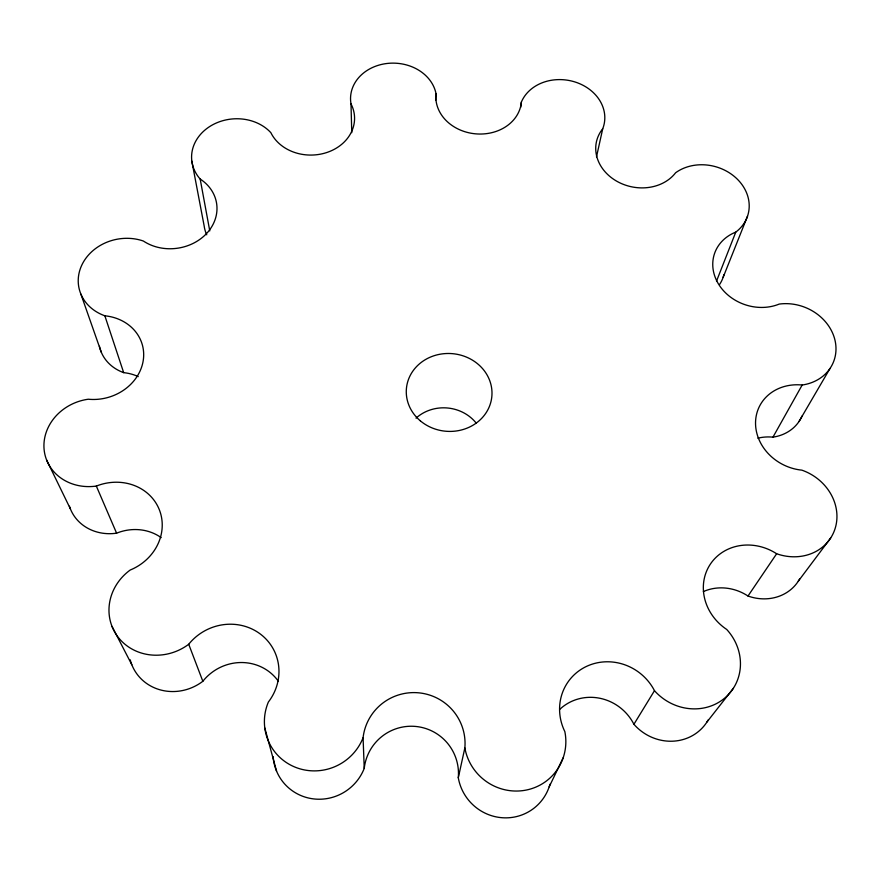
<?xml version="1.0" encoding="UTF-8"?>
<svg xmlns="http://www.w3.org/2000/svg" width="881" height="881" viewBox="0 0 881 881"><rect width="100%" height="100%" fill="white"/><g stroke="black" fill="none" stroke-linecap="round" stroke-linejoin="round"><path stroke-width="1.32" d="M435.643 100.324L436.007 93.573A43.048 35.967 2.1 0 0 386.836 63.498A43.048 35.967 2.1 0 0 351.001 103.881A43.477 36.462 -1.2 0 1 327.985 152.105A43.477 36.462 -1.2 0 1 270.874 132.701A44.193 37.299 -4.6 0 0 209.282 126.809A44.193 37.299 -4.6 0 0 200.174 179.041A45.14 38.456 -8 0 1 206.914 233.157A45.14 38.456 -8 0 1 143.394 241.042A46.264 39.887 -11.4 0 0 82.451 263.782A46.264 39.887 -11.4 0 0 104.85 315.794L123.681 372.652A44.182 39.227 -16.2 0 1 138.251 376.616M520.66 107.372L521.387 102.02A43.059 35.978 8.8 0 1 575.601 82.164A43.059 35.978 8.8 0 1 602.714 128.791A43.499 36.495 12.1 0 0 615.709 180.605A43.499 36.495 12.1 0 0 675.606 172.775A44.226 37.343 15.5 0 1 737.232 179.085A44.226 37.343 15.5 0 1 735.778 232.11A45.173 38.5 18.9 0 0 718.4 283.869A45.173 38.5 18.9 0 0 779.189 304.088A46.319 39.942 22.4 0 1 834.516 338.392A46.319 39.942 22.4 0 1 802.173 385.019L772.956 437.152A44.226 39.282 27.1 0 0 757.858 438.176M549.986 784.233A47.651 46.594 49.3 0 1 502.379 817.744A47.651 46.594 49.3 0 1 458.296 777.769L464.86 747.914A51.153 50.878 2.6 0 0 418.993 692.851A51.153 50.878 2.6 0 0 363.082 737.76A51.439 50.085 -29.9 0 1 296.28 767.615A51.439 50.085 -29.9 0 1 268.375 702.025A51.34 48.752 -28.6 0 0 259.675 633.549A51.34 48.752 -28.6 0 0 188.721 644.253A50.79 47.1 -25.5 0 1 118.406 637.547A50.79 47.1 -25.5 0 1 130.179 570.04A49.887 45.261 -22.1 0 0 159.241 509.504A49.887 45.261 -22.1 0 0 96.337 486.07A48.741 43.378 -18.5 0 1 44.094 449.42A48.741 43.378 -18.5 0 1 88.265 399.225A47.497 41.55 -15 0 0 142.953 362.113A47.497 41.55 -15 0 0 104.85 315.794M596.492 156.884L602.714 128.791M716.517 281.127L735.778 232.11M723.158 277.273L747.529 216.175M549.182 786.832L563.201 757.726M799.012 421.514L829.99 368.489M559.82 709.315A47.563 45.482 43.8 0 1 633.913 724.281L654.484 690.682A50.812 47.178 36.4 0 0 724.832 697.994A50.812 47.178 36.4 0 0 726.715 629.452A49.92 45.338 33 0 1 710.229 564.336A49.92 45.338 33 0 1 776.646 553.753A48.796 43.444 29.5 0 0 835.254 528.104A48.796 43.444 29.5 0 0 801.853 470.146A47.552 41.616 25.9 0 1 755.535 422.968A47.552 41.616 25.9 0 1 802.173 385.019M703.357 591.592A46.297 42.508 35.1 0 1 748.002 596.03L776.646 553.753M798.296 581.185L830.673 537.994M706.914 722.057L733.3 688.369M112.03 626.446L131.809 664.715M46.605 460.014L70.326 508.733M96.337 486.07L116.6 533.181A46.264 42.442 -24.1 0 1 161.168 537.619M188.721 644.253L202.839 681.288A47.552 45.427 -32.8 0 1 278.363 681.255M80.909 294.155L101.282 352.213M264.796 727.948L276.568 771.139M191.838 161.135L204.139 225.822A41.275 35.493 -5.1 0 0 206.738 234.798M200.174 179.041L209.766 230.888M363.082 737.76L364.238 768.375A47.662 46.55 -38.3 0 1 313.118 798.847A47.662 46.55 -38.3 0 1 273.121 756.603M351.001 103.881L351.761 132.657M202.839 681.288A47.056 44.028 -28.3 0 1 130.223 659.814M116.6 533.181A45.261 40.812 -20.1 0 1 69.434 506.212M123.681 372.652A43.092 37.773 -12.4 0 1 99.432 346.288M723.896 274.729A41.308 35.537 16 0 1 719.59 284.475M802.018 416.052A43.136 37.828 23.4 0 1 772.956 437.152M799.673 578.894A45.305 40.878 31 0 1 748.002 596.03M708.247 719.865A47.078 44.083 39.3 0 1 633.913 724.281M364.238 768.375A47.387 47.266 -78.9 0 1 415.942 726.473A47.387 47.266 -78.9 0 1 458.296 777.769M416.03 418.156A39.909 36.738 5.4 0 1 476.313 423.243M521.387 102.02A42.905 35.802 5.5 0 1 475.09 133.791A42.905 35.802 5.5 0 1 436.007 93.573M464.86 747.914A51.439 50.129 40.6 0 0 524.437 790.389A51.439 50.129 40.6 0 0 564.842 731.593A51.351 48.818 39.5 0 1 586.999 666.168A51.351 48.818 39.5 0 1 654.484 690.682M420.391 420.887A42.905 38.94 5.4 0 0 491.047 401.318A42.905 38.94 5.4 0 0 435.963 355.153A42.905 38.94 5.4 0 0 420.391 420.887"/></g></svg>
